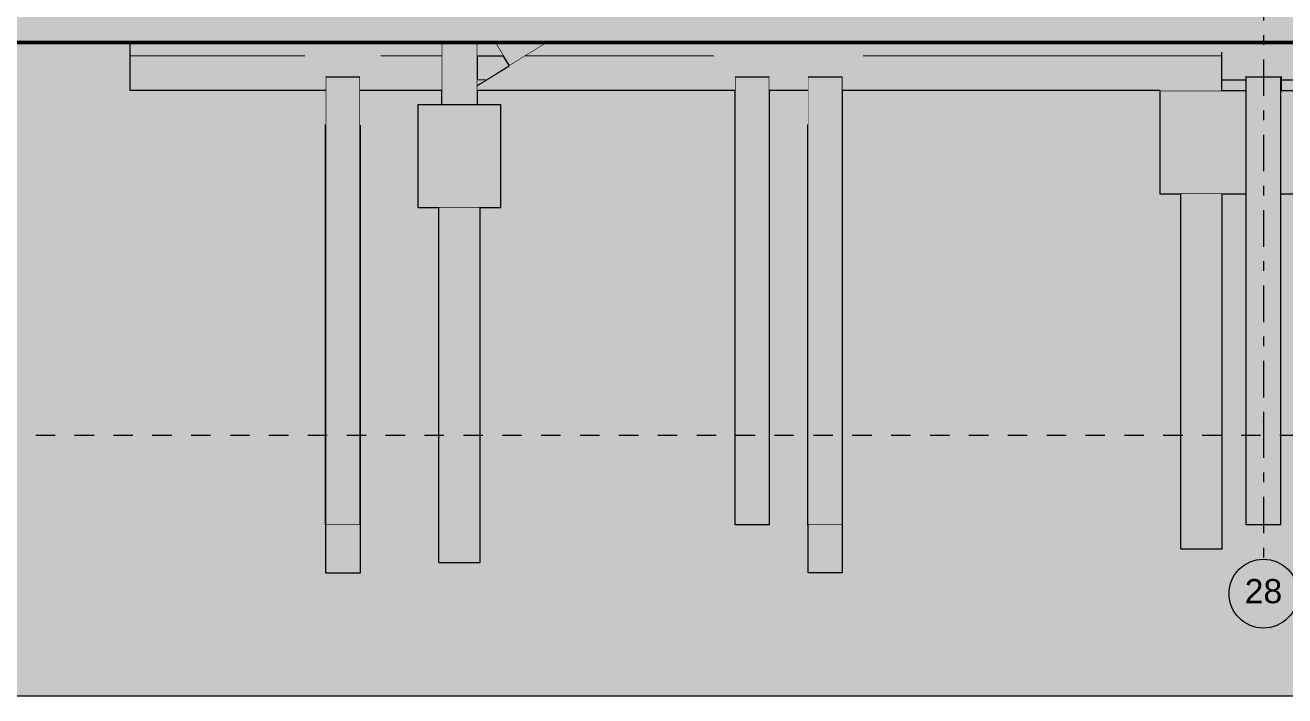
# Model space of a CAD drawing. Header units: millimetres. Extents: x -48147 to 1414029, y -496296 to 18123.
# Drawn here: x 1384508 to 1393650, y -495828 to -490962 of the extents above; entities that cross this region are included whole.
import ezdxf
from ezdxf.enums import TextEntityAlignment as Align

# ---------------------------------------------------------------- set-up
doc = ezdxf.new("R2010")
doc.units = ezdxf.units.MM
doc.header["$MEASUREMENT"] = 0
for name, pattern in [('Dashed', [2822.222233, 1411.111116, -1411.111116]), ('Double Dashed', [546.805537, 264.583325, -105.833328, 70.555556, -105.833328]), ('Wipeout_Contour', [1000, 0, -1000])]:
    doc.linetypes.add(name, pattern=pattern)
for name, color, linetype, lineweight, true_color in [('0_Pen_No__105', 7, 'Continuous', 15, 0xa6a6a6), ('A-230-M_FLOOR.IFC Import_Pen_No__109', 7, 'Continuous', 15, 0xa6a6a6), ('A-230-M_FLOOR.IFC Import_Pen_No__29', 7, 'Continuous', 50, 0x2a2a2a), ('HATCHING_Pen_No__145', 7, 'Continuous', 0, 0xa6a6a6), ('New_A-15-MG_Structural_Grid_Phase_2_Pen_No__222', 7, 'Continuous', 13, 0x65af33)]:
    doc.layers.add(name, color=color, linetype=linetype, lineweight=lineweight, true_color=true_color)
for name, color, linetype in [('A-230-M_FLOOR.IFC Import', 7, 'Continuous'), ('New_A-15-MG_Structural_Grid_Phase_2', 7, 'Continuous'), ('New_A-25-M_Wall_Int', 7, 'Continuous'), ('S-160-M_FOUND.IFC Import', 7, 'Continuous'), ('S-280-M_COLUMN.IFC Import', 7, 'Continuous'), ('S-280-M_STRUCT_FRAME.IFC Import', 7, 'Continuous')]:
    doc.layers.add(name, color=color, linetype=linetype)
for name, color, linetype, lineweight in [('A-230-M_FLOOR.IFC Import_Pen_No__4', 7, 'Continuous', 20), ('A-230-M_FLOOR.IFC Import_Pen_No__89', 8, 'Continuous', 20), ('HATCHING_Pen_No__1', 7, 'Continuous', 13), ('New_A-25-M_Wall_Int_Pen_No__87', 8, 'Continuous', 20), ('S-160-M_FOUND.IFC Import_Pen_No__1', 7, 'Continuous', 13), ('S-160-M_FOUND.IFC Import_Pen_No__4', 7, 'Continuous', 20), ('S-280-M_COLUMN.IFC Import_Pen_No__88', 8, 'Continuous', 20), ('S-280-M_STRUCT_FRAME.IFC Import_Pen_No__90', 8, 'Continuous', 20)]:
    doc.layers.add(name, color=color, linetype=linetype, lineweight=lineweight)
doc.styles.add('GENERATED_STYLE_2', font='')
doc.styles.get('GENERATED_STYLE_2').set_extended_font_data('Swis721 BT')

# ---------------------------------------------------------------- blocks, each defined once
blk = doc.blocks.new('Section Elem_187_2', base_point=(1372879, -490836.7))
at = {"color": 254, "linetype": 'Wipeout_Contour', "lineweight": 0, "ltscale": 5911167.880479055}
blk.add_wipeout([(1393624.5, -491332.3), (1393624.5, -491361.7), (1393849, -491361.7), (1393849, -491107.8)], dxfattribs=at).dxf.layer = 'New_A-25-M_Wall_Int'
at = {"color": 254, "linetype": 'Wipeout_Contour', "lineweight": 0, "ltscale": 7361340.192738886}
blk.add_wipeout([(1387978.5, -491186.7), (1387788.7, -491186.7), (1387788.7, -491361.7), (1387850.1, -491361.7), (1388021.3, -491256.4)], dxfattribs=at).dxf.layer = 'New_A-25-M_Wall_Int'
at = {"color": 254, "linetype": 'Wipeout_Contour', "lineweight": 0, "ltscale": 5909455.809701221}
blk.add_wipeout([(1393191.2, -491158), (1393191.2, -491361.7), (1393365.7, -491361.7), (1393365.7, -491332.5)], dxfattribs=at).dxf.layer = 'New_A-25-M_Wall_Int'
at = {"layer": 'New_A-25-M_Wall_Int_Pen_No__87', "linetype": 'Continuous'}
for p, q in [((1393849, -491361.7), (1393849, -491107.8)), ((1387850.1, -491361.7), (1387788.7, -491361.7)), ((1393365.7, -491361.7), (1393191.2, -491361.7)), ((1393849, -491361.7), (1393624.5, -491361.7))]:
    blk.add_line(p, q, dxfattribs=at)
blk = doc.blocks.new('Section Elem_445_2', base_point=(1372879, -490836.7))
at = {"color": 254, "linetype": 'Wipeout_Contour', "lineweight": 0, "ltscale": 47243117.21274265}
blk.add_wipeout([(1393418.5, -487236.7), (1393365.7, -487236.7), (1393365.7, -488347.7), (1393469, -488347.7), (1393469, -488296.6), (1393571, -488296.6), (1393571, -488347.7), (1393624.5, -488347.7), (1393624.5, -487236.7), (1393571.4, -487236.7), (1393571.4, -487250), (1393509.2, -487250), (1393502, -487253), (1393499, -487260.2), (1393499, -487667.8), (1393502, -487675), (1393509.2, -487678), (1393571.4, -487678), (1393571.4, -487691.3), (1393418.5, -487691.3), (1393418.5, -487678), (1393480.7, -487678), (1393488, -487675), (1393490.9, -487667.8), (1393490.9, -487566.7), (1393490.9, -487566.7), (1393490.9, -487366.7), (1393490.9, -487366.7), (1393490.9, -487260.2), (1393488, -487253), (1393480.7, -487250), (1393418.5, -487250)], dxfattribs=at).dxf.layer = 'S-280-M_COLUMN.IFC Import'
at = {"color": 254, "linetype": 'Wipeout_Contour', "lineweight": 0, "ltscale": 5909901.919661593}
blk.add_wipeout([(1393369.9, -491336.7), (1393365.7, -491332.5), (1393365.7, -491436.7), (1393369.9, -491436.7)], dxfattribs=at).dxf.layer = 'S-280-M_COLUMN.IFC Import'
at = {"color": 254, "linetype": 'Wipeout_Contour', "lineweight": 0, "ltscale": 5910861.723064721}
blk.add_wipeout([(1393620, -491436.7), (1393624.5, -491436.7), (1393624.5, -491332.3), (1393620, -491336.7)], dxfattribs=at).dxf.layer = 'S-280-M_COLUMN.IFC Import'
at = {"layer": 'S-280-M_COLUMN.IFC Import_Pen_No__88', "linetype": 'Continuous'}
for p, q in [((1393365.7, -487236.7), (1393365.7, -488347.7)), ((1393624.5, -487236.7), (1393624.5, -488347.7)), ((1393365.7, -491332.5), (1393365.7, -491436.7)), ((1393624.5, -491332.3), (1393624.5, -491436.7))]:
    blk.add_line(p, q, dxfattribs=at)
blk = doc.blocks.new('Section Elem_450_2', base_point=(1372879, -490836.7))
at = {"color": 254, "linetype": 'Wipeout_Contour', "lineweight": 0, "ltscale": 5888273.937344757}
blk.add_wipeout([(1387529.9, -491536.7), (1387788.7, -491536.7), (1387788.7, -491086.7), (1387529.9, -491086.7)], dxfattribs=at).dxf.layer = 'S-280-M_COLUMN.IFC Import'
at = {"layer": 'S-280-M_COLUMN.IFC Import_Pen_No__88', "linetype": 'Continuous'}
for p, q in [((1387529.9, -491086.7), (1387529.9, -491536.7)), ((1387788.7, -491086.7), (1387788.7, -491536.7))]:
    blk.add_line(p, q, dxfattribs=at)
blk = doc.blocks.new('Section Elem_451_2', base_point=(1372879, -490836.7))
at = {"color": 254, "linetype": 'Wipeout_Contour', "lineweight": 0, "ltscale": 5903741.912750286}
blk.add_wipeout([(1393133, -487876.1), (1392366.6, -488347.7), (1392748.2, -488347.7), (1393237.8, -488046.4)], dxfattribs=at).dxf.layer = 'S-280-M_STRUCT_FRAME.IFC Import'
at = {"color": 254, "linetype": 'Wipeout_Contour', "lineweight": 0, "ltscale": 13254665.67023956}
blk.add_wipeout([(1388321.7, -490836.7), (1388581, -490836.7), (1388581, -490835.7), (1388588.5, -490821.2), (1388588.5, -490805.7), (1388577.5, -490805.7), (1388577.5, -490802.7), (1388578.5, -490802.7), (1388578.5, -490678.7)], dxfattribs=at).dxf.layer = 'S-280-M_STRUCT_FRAME.IFC Import'
at = {"color": 254, "linetype": 'Wipeout_Contour', "lineweight": 0, "ltscale": 4417222.190851917}
blk.add_wipeout([(1387917, -491086.7), (1388021.3, -491256.4), (1388297, -491086.7)], dxfattribs=at).dxf.layer = 'S-280-M_STRUCT_FRAME.IFC Import'
at = {"layer": 'S-280-M_STRUCT_FRAME.IFC Import_Pen_No__90', "linetype": 'Continuous'}
for p, q in [((1392366.6, -488347.7), (1393133, -487876.1)), ((1393237.8, -488046.4), (1393133, -487876.1)), ((1392748.2, -488347.7), (1393237.8, -488046.4)), ((1387917, -491086.7), (1388021.3, -491256.4)), ((1388021.3, -491256.4), (1388297, -491086.7))]:
    blk.add_line(p, q, dxfattribs=at)
at = {"color": 254, "linetype": 'Wipeout_Contour', "lineweight": 0, "ltscale": 17680859.04734343}
blk.add_wipeout([(1388609.5, -490805.7), (1388598.5, -490805.7), (1388598.5, -490821.2), (1388606, -490835.7), (1388606, -490836.7), (1388703.3, -490836.7), (1391922.9, -488855.6), (1391922.9, -488633.7), (1391901.8, -488633.7), (1388608.5, -490660.2), (1388608.5, -490802.7), (1388609.5, -490802.7)], dxfattribs=at).dxf.layer = 'S-280-M_STRUCT_FRAME.IFC Import'
at = {"layer": 'S-280-M_STRUCT_FRAME.IFC Import_Pen_No__90', "linetype": 'Continuous'}
for p, q in [((1388608.5, -490660.2), (1391901.8, -488633.7)), ((1388703.3, -490836.7), (1391922.9, -488855.6)), ((1388321.7, -490836.7), (1388578.5, -490678.7))]:
    blk.add_line(p, q, dxfattribs=at)
blk = doc.blocks.new('Section Elem_647_2', base_point=(1372879, -490836.7))
at = {"color": 254, "linetype": 'Wipeout_Contour', "lineweight": 0, "ltscale": 5889075.308198459}
blk.add_wipeout([(1387959.3, -491536.7), (1387359.3, -491536.7), (1387359.3, -492286.7), (1387959.3, -492286.7)], dxfattribs=at).dxf.layer = 'S-160-M_FOUND.IFC Import'
at = {"layer": 'S-160-M_FOUND.IFC Import_Pen_No__4', "linetype": 'Continuous'}
for p, q in [((1387359.3, -491536.7), (1387959.3, -491536.7)), ((1387359.3, -492286.7), (1387359.3, -491536.7)), ((1387959.3, -492286.7), (1387959.3, -491536.7)), ((1387959.3, -492286.7), (1387359.3, -492286.7))]:
    blk.add_line(p, q, dxfattribs=at)
blk = doc.blocks.new('Section Elem_648_2', base_point=(1372879, -490836.7))
at = {"color": 254, "linetype": 'Wipeout_Contour', "lineweight": 0, "ltscale": 5891302.346972922}
blk.add_wipeout([(1387509.3, -492286.7), (1387509.3, -494861.7), (1387809.3, -494861.7), (1387809.3, -492286.7)], dxfattribs=at).dxf.layer = 'S-160-M_FOUND.IFC Import'
at = {"layer": 'S-160-M_FOUND.IFC Import_Pen_No__1', "linetype": 'Continuous'}
for p, q in [((1387509.3, -494861.7), (1387509.3, -492286.7)), ((1387809.3, -494861.7), (1387809.3, -492286.7)), ((1387509.3, -494861.7), (1387809.3, -494861.7))]:
    blk.add_line(p, q, dxfattribs=at)
blk = doc.blocks.new('Section Elem_649_2', base_point=(1372879, -490836.7))
at = {"color": 254, "linetype": 'Wipeout_Contour', "lineweight": 0, "ltscale": 5909298.687864193}
blk.add_wipeout([(1392745.1, -491436.7), (1392745.1, -492186.7), (1393369.9, -492186.7), (1393369.9, -491436.7)], dxfattribs=at).dxf.layer = 'S-160-M_FOUND.IFC Import'
at = {"color": 254, "linetype": 'Wipeout_Contour', "lineweight": 0, "ltscale": 5912599.364347139}
blk.add_wipeout([(1393620, -491436.7), (1393620, -492186.7), (1394245.1, -492186.7), (1394245.1, -491436.7)], dxfattribs=at).dxf.layer = 'S-160-M_FOUND.IFC Import'
at = {"layer": 'S-160-M_FOUND.IFC Import_Pen_No__4', "linetype": 'Continuous'}
for p, q in [((1392745.1, -491436.7), (1393369.9, -491436.7)), ((1392745.1, -492186.7), (1392745.1, -491436.7)), ((1393620, -491436.7), (1394245.1, -491436.7)), ((1394245.1, -492186.7), (1394245.1, -491436.7)), ((1393369.9, -492186.7), (1392745.1, -492186.7)), ((1394245.1, -492186.7), (1393620, -492186.7))]:
    blk.add_line(p, q, dxfattribs=at)
blk = doc.blocks.new('Section Elem_675_2', base_point=(1372879, -490836.7))
at = {"color": 254, "linetype": 'Wipeout_Contour', "lineweight": 0, "ltscale": 5887295.002289513}
blk.add_wipeout([(1386938.4, -491336.7), (1386688.4, -491336.7), (1386688.4, -494586.7), (1386938.4, -494586.7)], dxfattribs=at).dxf.layer = 'S-160-M_FOUND.IFC Import'
at = {"layer": 'S-160-M_FOUND.IFC Import_Pen_No__4', "linetype": 'Continuous'}
blk.add_line((1386938.4, -494586.7), (1386688.4, -494586.7), dxfattribs=at)
at = {"color": 254, "linetype": 'Wipeout_Contour', "lineweight": 0, "ltscale": 5884951.011536742}
blk.add_wipeout([(1386688.4, -491336.7), (1386938.4, -491336.7), (1387188.4, -491086.7), (1386438.4, -491086.7)], dxfattribs=at).dxf.layer = 'S-160-M_FOUND.IFC Import'
at = {"layer": 'S-160-M_FOUND.IFC Import_Pen_No__4', "linetype": 'Continuous'}
for p, q in [((1386688.4, -491336.7), (1386938.4, -491336.7)), ((1386688.4, -494586.7), (1386688.4, -491336.7)), ((1386938.4, -494586.7), (1386938.4, -491336.7))]:
    blk.add_line(p, q, dxfattribs=at)
blk = doc.blocks.new('Section Elem_676_2', base_point=(1372879, -490836.7))
at = {"color": 254, "linetype": 'Wipeout_Contour', "lineweight": 0, "ltscale": 5886823.678139018}
blk.add_wipeout([(1386688.4, -491336.7), (1386688.3, -491336.7), (1386688.3, -494586.7), (1386688.4, -494586.7)], dxfattribs=at).dxf.layer = 'S-160-M_FOUND.IFC Import'
at = {"layer": 'S-160-M_FOUND.IFC Import_Pen_No__4', "linetype": 'Continuous'}
blk.add_line((1386688.4, -494586.7), (1386688.3, -494586.7), dxfattribs=at)
at = {"color": 254, "linetype": 'Wipeout_Contour', "lineweight": 0, "ltscale": 5884008.177458433}
blk.add_wipeout([(1386438.3, -491086.7), (1386688.3, -491336.7), (1386688.4, -491336.7), (1386438.4, -491086.7)], dxfattribs=at).dxf.layer = 'S-160-M_FOUND.IFC Import'
at = {"layer": 'S-160-M_FOUND.IFC Import_Pen_No__4', "linetype": 'Continuous'}
for p, q in [((1386688.3, -491336.7), (1386688.4, -491336.7)), ((1386688.3, -494586.7), (1386688.3, -491336.7))]:
    blk.add_line(p, q, dxfattribs=at)
blk = doc.blocks.new('Section Elem_677_2', base_point=(1372879, -490836.7))
at = {"color": 254, "linetype": 'Wipeout_Contour', "lineweight": 0, "ltscale": 5900016.79037194}
blk.add_wipeout([(1390188.4, -491336.7), (1390188.3, -491336.7), (1390188.3, -494586.7), (1390188.4, -494586.7)], dxfattribs=at).dxf.layer = 'S-160-M_FOUND.IFC Import'
at = {"layer": 'S-160-M_FOUND.IFC Import_Pen_No__4', "linetype": 'Continuous'}
blk.add_line((1390188.4, -494586.7), (1390188.3, -494586.7), dxfattribs=at)
at = {"color": 254, "linetype": 'Wipeout_Contour', "lineweight": 0, "ltscale": 5897206.399704928}
blk.add_wipeout([(1389938.3, -491086.7), (1390188.3, -491336.7), (1390188.4, -491336.7), (1389938.4, -491086.7)], dxfattribs=at).dxf.layer = 'S-160-M_FOUND.IFC Import'
at = {"layer": 'S-160-M_FOUND.IFC Import_Pen_No__4', "linetype": 'Continuous'}
for p, q in [((1390188.3, -491336.7), (1390188.4, -491336.7)), ((1390188.3, -494586.7), (1390188.3, -491336.7))]:
    blk.add_line(p, q, dxfattribs=at)
blk = doc.blocks.new('Section Elem_678_2', base_point=(1372879, -490836.7))
at = {"color": 254, "linetype": 'Wipeout_Contour', "lineweight": 0, "ltscale": 5900488.247514813}
blk.add_wipeout([(1390438.4, -491336.7), (1390188.4, -491336.7), (1390188.4, -494586.7), (1390438.4, -494586.7)], dxfattribs=at).dxf.layer = 'S-160-M_FOUND.IFC Import'
at = {"layer": 'S-160-M_FOUND.IFC Import_Pen_No__4', "linetype": 'Continuous'}
blk.add_line((1390438.4, -494586.7), (1390188.4, -494586.7), dxfattribs=at)
at = {"color": 254, "linetype": 'Wipeout_Contour', "lineweight": 0, "ltscale": 5898149.498083908}
blk.add_wipeout([(1390188.4, -491336.7), (1390438.4, -491336.7), (1390688.4, -491086.7), (1389938.4, -491086.7)], dxfattribs=at).dxf.layer = 'S-160-M_FOUND.IFC Import'
at = {"layer": 'S-160-M_FOUND.IFC Import_Pen_No__4', "linetype": 'Continuous'}
for p, q in [((1390188.4, -491336.7), (1390438.4, -491336.7)), ((1390188.4, -494586.7), (1390188.4, -491336.7)), ((1390438.4, -494586.7), (1390438.4, -491336.7))]:
    blk.add_line(p, q, dxfattribs=at)
blk = doc.blocks.new('Section Elem_679_2', base_point=(1372879, -490836.7))
at = {"color": 254, "linetype": 'Wipeout_Contour', "lineweight": 0, "ltscale": 5912484.499708982}
blk.add_wipeout([(1393620, -491336.7), (1393370, -491336.7), (1393370, -494586.7), (1393620, -494586.7)], dxfattribs=at).dxf.layer = 'S-160-M_FOUND.IFC Import'
at = {"layer": 'S-160-M_FOUND.IFC Import_Pen_No__4', "linetype": 'Continuous'}
blk.add_line((1393620, -494586.7), (1393370, -494586.7), dxfattribs=at)
at = {"color": 254, "linetype": 'Wipeout_Contour', "lineweight": 0, "ltscale": 5910150.495761173}
blk.add_wipeout([(1393370, -491336.7), (1393620, -491336.7), (1393870, -491086.7), (1393120, -491086.7)], dxfattribs=at).dxf.layer = 'S-160-M_FOUND.IFC Import'
at = {"layer": 'S-160-M_FOUND.IFC Import_Pen_No__4', "linetype": 'Continuous'}
for p, q in [((1393370, -491336.7), (1393620, -491336.7)), ((1393370, -494586.7), (1393370, -491336.7)), ((1393620, -494586.7), (1393620, -491336.7))]:
    blk.add_line(p, q, dxfattribs=at)
blk = doc.blocks.new('Section Elem_680_2', base_point=(1372879, -490836.7))
at = {"color": 254, "linetype": 'Wipeout_Contour', "lineweight": 0, "ltscale": 5912012.922443706}
blk.add_wipeout([(1393370, -491336.7), (1393369.9, -491336.7), (1393369.9, -494586.7), (1393370, -494586.7)], dxfattribs=at).dxf.layer = 'S-160-M_FOUND.IFC Import'
at = {"layer": 'S-160-M_FOUND.IFC Import_Pen_No__4', "linetype": 'Continuous'}
blk.add_line((1393370, -494586.7), (1393369.9, -494586.7), dxfattribs=at)
at = {"color": 254, "linetype": 'Wipeout_Contour', "lineweight": 0, "ltscale": 5909207.158660136}
blk.add_wipeout([(1393119.9, -491086.7), (1393369.9, -491336.7), (1393370, -491336.7), (1393120, -491086.7)], dxfattribs=at).dxf.layer = 'S-160-M_FOUND.IFC Import'
at = {"layer": 'S-160-M_FOUND.IFC Import_Pen_No__4', "linetype": 'Continuous'}
for p, q in [((1393369.9, -491336.7), (1393370, -491336.7)), ((1393369.9, -494586.7), (1393369.9, -491336.7))]:
    blk.add_line(p, q, dxfattribs=at)
blk = doc.blocks.new('Section Elem_687_2', base_point=(1372879, -490836.7))
at = {"color": 254, "linetype": 'Wipeout_Contour', "lineweight": 0, "ltscale": 10328313.59489602}
blk.add_wipeout([(1390190.4, -494936.7), (1390440.4, -494936.7), (1390440.4, -491686.7), (1390439.7, -491686.7), (1390439.7, -494586.7), (1390438.4, -494586.7), (1390190.4, -494586.7)], dxfattribs=at).dxf.layer = 'S-160-M_FOUND.IFC Import'
at = {"layer": 'S-160-M_FOUND.IFC Import_Pen_No__4', "linetype": 'Continuous'}
for p, q in [((1390190.4, -494936.7), (1390190.4, -494586.7)), ((1390440.4, -494936.7), (1390190.4, -494936.7))]:
    blk.add_line(p, q, dxfattribs=at)
at = {"color": 254, "linetype": 'Wipeout_Contour', "lineweight": 0, "ltscale": 4423331.370003937}
blk.add_wipeout([(1389940.4, -491436.7), (1390188.3, -491684.7), (1390188.3, -491436.7)], dxfattribs=at).dxf.layer = 'S-160-M_FOUND.IFC Import'
at = {"color": 254, "linetype": 'Wipeout_Contour', "lineweight": 0, "ltscale": 5899330.039651243}
blk.add_wipeout([(1390690.4, -491436.7), (1390439.7, -491436.7), (1390439.7, -491686.7), (1390440.4, -491686.7)], dxfattribs=at).dxf.layer = 'S-160-M_FOUND.IFC Import'
at = {"layer": 'S-160-M_FOUND.IFC Import_Pen_No__4', "linetype": 'Continuous'}
for p in [(1390439.7, -491686.7), (1390440.4, -494936.7)]:
    blk.add_line(p, (1390440.4, -491686.7), dxfattribs=at)
blk = doc.blocks.new('Section Elem_688_2', base_point=(1372879, -490836.7))
at = {"color": 254, "linetype": 'Wipeout_Contour', "lineweight": 0, "ltscale": 5900961.871245448}
blk.add_wipeout([(1390438.4, -494586.7), (1390439.7, -494586.7), (1390439.7, -491336.7), (1390438.4, -491336.7)], dxfattribs=at).dxf.layer = 'S-160-M_FOUND.IFC Import'
at = {"layer": 'S-160-M_FOUND.IFC Import_Pen_No__1', "linetype": 'Continuous'}
for p, q in [((1390438.4, -491336.7), (1390439.7, -491336.7)), ((1390439.7, -494586.7), (1390439.7, -491336.7)), ((1390438.4, -494586.7), (1390439.7, -494586.7))]:
    blk.add_line(p, q, dxfattribs=at)
blk = doc.blocks.new('Section Elem_689_2', base_point=(1372879, -490836.7))
at = {"color": 254, "linetype": 'Wipeout_Contour', "lineweight": 0, "ltscale": 10305227.55262778}
blk.add_wipeout([(1386690.4, -494936.7), (1386940.4, -494936.7), (1386940.4, -491686.7), (1386938.4, -491686.7), (1386938.4, -494586.7), (1386938.3, -494586.7), (1386690.4, -494586.7)], dxfattribs=at).dxf.layer = 'S-160-M_FOUND.IFC Import'
at = {"layer": 'S-160-M_FOUND.IFC Import_Pen_No__1', "linetype": 'Continuous'}
for p, q in [((1386938.4, -491686.7), (1386940.4, -491686.7)), ((1386940.4, -494936.7), (1386940.4, -491686.7)), ((1386690.4, -494936.7), (1386690.4, -494586.7)), ((1386690.4, -494936.7), (1386940.4, -494936.7))]:
    blk.add_line(p, q, dxfattribs=at)
blk = doc.blocks.new('Section Elem_706_2', base_point=(1372879, -490836.7))
at = {"color": 254, "linetype": 'Wipeout_Contour', "lineweight": 0, "ltscale": 5911470.861748513}
blk.add_wipeout([(1392895.1, -492186.7), (1392895.1, -494761.7), (1393195.1, -494761.7), (1393195.1, -492186.7)], dxfattribs=at).dxf.layer = 'S-160-M_FOUND.IFC Import'
at = {"layer": 'S-160-M_FOUND.IFC Import_Pen_No__1', "linetype": 'Continuous'}
for p, q in [((1392895.1, -494761.7), (1392895.1, -492186.7)), ((1393195.1, -494761.7), (1393195.1, -492186.7)), ((1392895.1, -494761.7), (1393195.1, -494761.7))]:
    blk.add_line(p, q, dxfattribs=at)
blk = doc.blocks.new('Section Elem_715_2', base_point=(1372879, -490836.7))
at = {"color": 254, "linetype": 'Wipeout_Contour', "lineweight": 0, "ltscale": 5881324.599214677}
blk.add_wipeout([(1385268, -491186.7), (1386538.3, -491186.7), (1386438.3, -491086.7), (1385268, -491086.7)], dxfattribs=at).dxf.layer = 'A-230-M_FLOOR.IFC Import'
at = {"color": 254, "linetype": 'Wipeout_Contour', "lineweight": 0, "ltscale": 5886814.094771864}
blk.add_wipeout([(1387188.4, -491086.7), (1387088.4, -491186.7), (1387529.9, -491186.7), (1387529.9, -491086.7)], dxfattribs=at).dxf.layer = 'A-230-M_FLOOR.IFC Import'
at = {"color": 254, "linetype": 'Wipeout_Contour', "lineweight": 0, "ltscale": 5888828.34878666}
blk.add_wipeout([(1387917, -491086.7), (1387788.7, -491086.7), (1387788.7, -491186.7), (1387978.5, -491186.7)], dxfattribs=at).dxf.layer = 'A-230-M_FLOOR.IFC Import'
at = {"color": 254, "linetype": 'Wipeout_Contour', "lineweight": 0, "ltscale": 5892483.493835803}
blk.add_wipeout([(1388134.5, -491186.7), (1389509.4, -491186.7), (1389409.4, -491086.7), (1388297, -491086.7)], dxfattribs=at).dxf.layer = 'A-230-M_FLOOR.IFC Import'
at = {"color": 254, "linetype": 'Wipeout_Contour', "lineweight": 0, "ltscale": 7381255.543845182}
blk.add_wipeout([(1390688.4, -491086.7), (1390588.4, -491186.7), (1393191.2, -491186.7), (1393191.2, -491158), (1393119.9, -491086.7)], dxfattribs=at).dxf.layer = 'A-230-M_FLOOR.IFC Import'
at = {"layer": 'A-230-M_FLOOR.IFC Import_Pen_No__4', "linetype": 'Continuous'}
for p, q in [((1385268, -491086.7), (1385268, -491186.7)), ((1386538.3, -491186.7), (1385268, -491186.7)), ((1387529.9, -491186.7), (1387088.4, -491186.7)), ((1387978.5, -491186.7), (1387788.7, -491186.7)), ((1389509.4, -491186.7), (1388134.5, -491186.7)), ((1393191.2, -491186.7), (1390588.4, -491186.7)), ((1393191.2, -491158), (1393191.2, -491186.7))]:
    blk.add_line(p, q, dxfattribs=at)
blk = doc.blocks.new('Section Elem_717_2', base_point=(1372879, -490836.7))
at = {"color": 254, "linetype": 'Wipeout_Contour', "lineweight": 0, "ltscale": 5898493.669198456}
blk.add_wipeout([(1389909.4, -491336.7), (1389659.4, -491336.7), (1389659.4, -494586.7), (1389909.4, -494586.7)], dxfattribs=at).dxf.layer = 'S-160-M_FOUND.IFC Import'
at = {"layer": 'S-160-M_FOUND.IFC Import_Pen_No__4', "linetype": 'Continuous'}
blk.add_line((1389909.4, -494586.7), (1389659.4, -494586.7), dxfattribs=at)
at = {"color": 254, "linetype": 'Wipeout_Contour', "lineweight": 0, "ltscale": 7370228.293500794}
blk.add_wipeout([(1389409.4, -491086.7), (1389659.4, -491336.7), (1389909.4, -491336.7), (1390048.9, -491197.2), (1389938.3, -491086.7)], dxfattribs=at).dxf.layer = 'S-160-M_FOUND.IFC Import'
at = {"layer": 'S-160-M_FOUND.IFC Import_Pen_No__4', "linetype": 'Continuous'}
for p, q in [((1389659.4, -491336.7), (1389909.4, -491336.7)), ((1389659.4, -494586.7), (1389659.4, -491336.7)), ((1389909.4, -494586.7), (1389909.4, -491336.7))]:
    blk.add_line(p, q, dxfattribs=at)
blk = doc.blocks.new('Section Elem_718_2', base_point=(1372879, -490836.7))
at = {"color": 254, "linetype": 'Wipeout_Contour', "lineweight": 0, "ltscale": 4413433.359358907}
blk.add_wipeout([(1386440.4, -491436.7), (1386688.3, -491684.7), (1386688.3, -491436.7)], dxfattribs=at).dxf.layer = 'S-160-M_FOUND.IFC Import'
at = {"color": 254, "linetype": 'Wipeout_Contour', "lineweight": 0, "ltscale": 5886130.023595527}
blk.add_wipeout([(1386938.4, -491436.7), (1386938.4, -491686.7), (1386940.4, -491686.7), (1387190.4, -491436.7)], dxfattribs=at).dxf.layer = 'S-160-M_FOUND.IFC Import'
blk = doc.blocks.new('Section Elem_722_2', base_point=(1372879, -490836.7))
at = {"color": 254, "linetype": 'Wipeout_Contour', "lineweight": 0, "ltscale": 7352955.262210881}
blk.add_wipeout([(1385268, -491186.7), (1385268, -491436.7), (1386688.3, -491436.7), (1386688.3, -491336.7), (1386538.3, -491186.7)], dxfattribs=at).dxf.layer = 'A-230-M_FLOOR.IFC Import'
at = {"color": 254, "linetype": 'Wipeout_Contour', "lineweight": 0, "ltscale": 7358209.88840228}
blk.add_wipeout([(1386938.4, -491436.7), (1387529.9, -491436.7), (1387529.9, -491186.7), (1387088.4, -491186.7), (1386938.4, -491336.7)], dxfattribs=at).dxf.layer = 'A-230-M_FLOOR.IFC Import'
at = {"color": 254, "linetype": 'Wipeout_Contour', "lineweight": 0, "ltscale": 8838655.622671572}
blk.add_wipeout([(1388134.5, -491186.7), (1387788.7, -491399.5), (1387788.7, -491436.7), (1389659.4, -491436.7), (1389659.4, -491336.7), (1389509.4, -491186.7)], dxfattribs=at).dxf.layer = 'A-230-M_FLOOR.IFC Import'
at = {"color": 254, "linetype": 'Wipeout_Contour', "lineweight": 0, "ltscale": 7371668.129750436}
blk.add_wipeout([(1389909.4, -491336.7), (1389909.4, -491436.7), (1390188.3, -491436.7), (1390188.3, -491336.7), (1390048.9, -491197.3)], dxfattribs=at).dxf.layer = 'A-230-M_FLOOR.IFC Import'
at = {"color": 254, "linetype": 'Wipeout_Contour', "lineweight": 0, "ltscale": 8853484.287976056}
blk.add_wipeout([(1390588.4, -491186.7), (1390438.4, -491336.7), (1390439.7, -491336.7), (1390439.7, -491436.7), (1393191.2, -491436.7), (1393191.2, -491186.7)], dxfattribs=at).dxf.layer = 'A-230-M_FLOOR.IFC Import'
at = {"layer": 'A-230-M_FLOOR.IFC Import_Pen_No__89', "linetype": 'Continuous'}
for p, q in [((1385268, -491186.7), (1385268, -491436.7)), ((1393191.2, -491186.7), (1393191.2, -491436.7)), ((1386688.3, -491436.7), (1385268, -491436.7)), ((1387529.9, -491436.7), (1386938.4, -491436.7)), ((1390188.3, -491436.7), (1389909.4, -491436.7)), ((1392745.1, -491436.7), (1390439.7, -491436.7))]:
    blk.add_line(p, q, dxfattribs=at)
at = {"color": 254, "linetype": 'Wipeout_Contour', "lineweight": 0, "ltscale": 4416692.21872896}
blk.add_wipeout([(1387788.7, -491399.5), (1387850.1, -491361.7), (1387788.7, -491361.7)], dxfattribs=at).dxf.layer = 'A-230-M_FLOOR.IFC Import'
at = {"layer": 'A-230-M_FLOOR.IFC Import_Pen_No__89', "linetype": 'Continuous'}
for p, q in [((1387788.7, -491399.5), (1388021.3, -491256.4)), ((1389659.4, -491436.7), (1387788.7, -491436.7))]:
    blk.add_line(p, q, dxfattribs=at)
blk = doc.blocks.new('Section Elem_732_2', base_point=(1372879, -490836.7))
at = {"color": 254, "linetype": 'Wipeout_Contour', "lineweight": 0, "ltscale": 5908622.268670983}
blk.add_wipeout([(1405423.5, -491086.7), (1405423.5, -490836.7), (1380920.7, -490836.7), (1380920.7, -491086.7)], dxfattribs=at).dxf.layer = 'A-230-M_FLOOR.IFC Import'
at = {"layer": 'A-230-M_FLOOR.IFC Import_Pen_No__109', "linetype": 'Continuous'}
h = blk.add_hatch(dxfattribs=at)
h.set_pattern_fill('Lightweight_Concrete_0002', color=256, style=0, pattern_type=2)
h.set_pattern_definition([(0, (1372879, -490836.73), (0, 389.7114), [24.375, -200.625]), (0, (1372991.5, -490641.88), (0, 389.7114), [24.375, -200.625]), (60, (1372879, -490836.73), (-337.5, 194.8557), [24.375, -200.625]), (60, (1373104, -490836.73), (-337.5, 194.8557), [24.375, -200.625]), (120, (1372903.37, -490836.73), (337.5, 194.8557), [24.375, -200.625]), (120, (1373128.37, -490836.73), (337.5, 194.8557), [24.375, -200.625]), (0, (1372878.996, -490799.23), (0, 75), [0, -75, 0, -112.5]), (45, (1372916.496, -490799.23), (-53.033, 53.033), [0, -56.25, 0, -93.75])])
h.paths.add_polyline_path([(1405423.5, -491086.7), (1405423.5, -490836.7), (1380920.7, -490836.7), (1380920.7, -491086.7)])
at = {"layer": 'A-230-M_FLOOR.IFC Import_Pen_No__29', "linetype": 'Continuous'}
blk.add_line((1405423.5, -491086.7), (1380920.7, -491086.7), dxfattribs=at)
blk = doc.blocks.new('Standard grid marker[5]_2', base_point=(1393494.9, -469432.1))
at = {"layer": 'New_A-15-MG_Structural_Grid_Phase_2_Pen_No__222', "linetype": 'Double Dashed'}
for p, q in [((1393494.9, -470432.1), (1393494.9, -493836.7)), ((1393494.9, -493836.7), (1393494.9, -494836.7))]:
    blk.add_line(p, q, dxfattribs=at)
at = {"layer": 'New_A-15-MG_Structural_Grid_Phase_2_Pen_No__222', "linetype": 'Continuous'}
blk.add_circle((1393494.9, -495086.7), 250, dxfattribs=at)
at = {"layer": 'New_A-15-MG_Structural_Grid_Phase_2_Pen_No__222', "linetype": 'Double Dashed'}
blk.add_point((1393494.9, -493836.7), dxfattribs=at)
blk.add_point((1393494.9, -493836.7), dxfattribs=at)
at = {"layer": 'New_A-15-MG_Structural_Grid_Phase_2_Pen_No__222', "style": 'GENERATED_STYLE_2'}
for tag, p in [('AC_MarkerText_1_0', (1393494.9, -469164)), ('AC_MarkerText_1_1', (1393494.9, -495068.6))]:
    blk.add_attdef(tag, text='', height=175, rotation=360, dxfattribs=at).set_placement(p, align=Align.MIDDLE_CENTER)
blk = doc.blocks.new('S-24 Building Section_STORY_MARKER', base_point=(1372879, -490836.7))
at = {"layer": '0_Pen_No__105', "linetype": 'Dashed', "ltscale": 0.1}
blk.add_line((1358054.7, -493936.7), (1410366.7, -493936.7), dxfattribs=at)

msp = doc.modelspace()

# ---------------------------------------------------------------- block references
at = {"layer": 'New_A-25-M_Wall_Int'}
msp.add_blockref('Section Elem_187_2', (1372879, -490836.7), dxfattribs=at)
at = {"layer": 'S-160-M_FOUND.IFC Import'}
msp.add_blockref('Section Elem_675_2', (1372879, -490836.7), dxfattribs=at)

# ---------------------------------------------------------------- next in the draw order: block references
msp.add_blockref('Section Elem_676_2', (1372879, -490836.7), dxfattribs=at)
at = {"layer": 'S-280-M_COLUMN.IFC Import'}
for name in ['Section Elem_445_2', 'Section Elem_450_2']:
    msp.add_blockref(name, (1372879, -490836.7), dxfattribs=at)
at = {"layer": 'S-280-M_STRUCT_FRAME.IFC Import'}
msp.add_blockref('Section Elem_451_2', (1372879, -490836.7), dxfattribs=at)

# ---------------------------------------------------------------- next in the draw order: block references
at = {"layer": 'S-160-M_FOUND.IFC Import'}
for name in ['Section Elem_677_2', 'Section Elem_649_2', 'Section Elem_647_2', 'Section Elem_689_2']:
    msp.add_blockref(name, (1372879, -490836.7), dxfattribs=at)

# ---------------------------------------------------------------- next in the draw order: block references
for name in ['Section Elem_678_2', 'Section Elem_679_2', 'Section Elem_718_2', 'Section Elem_648_2']:
    msp.add_blockref(name, (1372879, -490836.7), dxfattribs=at)

# ---------------------------------------------------------------- next in the draw order: block references
for name in ['Section Elem_680_2', 'Section Elem_687_2']:
    msp.add_blockref(name, (1372879, -490836.7), dxfattribs=at)

# ---------------------------------------------------------------- next in the draw order: block references
at = {"layer": 'A-230-M_FLOOR.IFC Import'}
msp.add_blockref('Section Elem_715_2', (1372879, -490836.7), dxfattribs=at)
at = {"layer": 'S-160-M_FOUND.IFC Import'}
for name in ['Section Elem_688_2', 'Section Elem_706_2']:
    msp.add_blockref(name, (1372879, -490836.7), dxfattribs=at)

# ---------------------------------------------------------------- next in the draw order: block references
msp.add_blockref('Section Elem_717_2', (1372879, -490836.7), dxfattribs=at)

# ---------------------------------------------------------------- next in the draw order: block references
at = {"layer": 'A-230-M_FLOOR.IFC Import'}
for name in ['Section Elem_732_2', 'Section Elem_722_2']:
    msp.add_blockref(name, (1372879, -490836.7), dxfattribs=at)

# ---------------------------------------------------------------- next in the draw order: hatches: boundary and pattern name
at = {"layer": 'HATCHING_Pen_No__145', "linetype": 'Continuous'}
msp.add_hatch(color=256, dxfattribs=at).paths.add_polyline_path([(1359233.6, -490836.7), (1359233.6, -495828.1), (1408556.3, -495828.1), (1408556.3, -490836.7), (1405993.5, -490836.7), (1405993.5, -491225), (1405923.5, -491225), (1405923.5, -491336.6), (1405423.5, -491336.7), (1405423.5, -491086.7), (1380920.1, -491086.7), (1380920.1, -491189.4), (1376422.8, -491186.7), (1376422.8, -491266.7), (1364705.8, -491266.7), (1364705.8, -491766.7), (1364205.3, -491766.6), (1364205.3, -491550.9), (1364135.4, -491550.9), (1364135.4, -490836.7)])

# ---------------------------------------------------------------- next in the draw order: linework, layer by layer
at = {"layer": 'HATCHING_Pen_No__1', "linetype": 'Continuous', "flags": 128}
msp.add_lwpolyline([(1359233.6, -490836.7), (1359233.6, -495828.1), (1408556.3, -495828.1), (1408556.3, -490836.7), (1405993.5, -490836.7), (1405993.5, -491225), (1405923.5, -491225), (1405923.5, -491336.6), (1405423.5, -491336.7), (1405423.5, -491086.7), (1380920.1, -491086.7), (1380920.1, -491189.4), (1376422.8, -491186.7), (1376422.8, -491266.7), (1364705.8, -491266.7), (1364705.8, -491766.7), (1364205.3, -491766.6), (1364205.3, -491550.9), (1364135.4, -491550.9), (1364135.4, -490836.7)], close=True, dxfattribs=at)

# ---------------------------------------------------------------- next in the draw order: block references
at = {"layer": 'New_A-15-MG_Structural_Grid_Phase_2', "color": 8, "linetype": 'Continuous', "lineweight": 15}
ref = msp.add_blockref('Standard grid marker[5]_2', (1393494.9, -469432.1), dxfattribs=at)
ref.add_attrib('AC_MarkerText_1_1', '28', dxfattribs={"layer": 'New_A-15-MG_Structural_Grid_Phase_2_Pen_No__222', "color": 85, "true_color": 0x65af33, "height": 175, "rotation": 360, "style": 'GENERATED_STYLE_2'}).set_placement((1393494.9, -495068.6), align=Align.MIDDLE_CENTER)

# ---------------------------------------------------------------- next in the draw order: block references
at = {"linetype": 'Continuous', "lineweight": 0}
msp.add_blockref('S-24 Building Section_STORY_MARKER', (1372879, -490836.7), dxfattribs=at)

doc.saveas('drawing.dxf')
